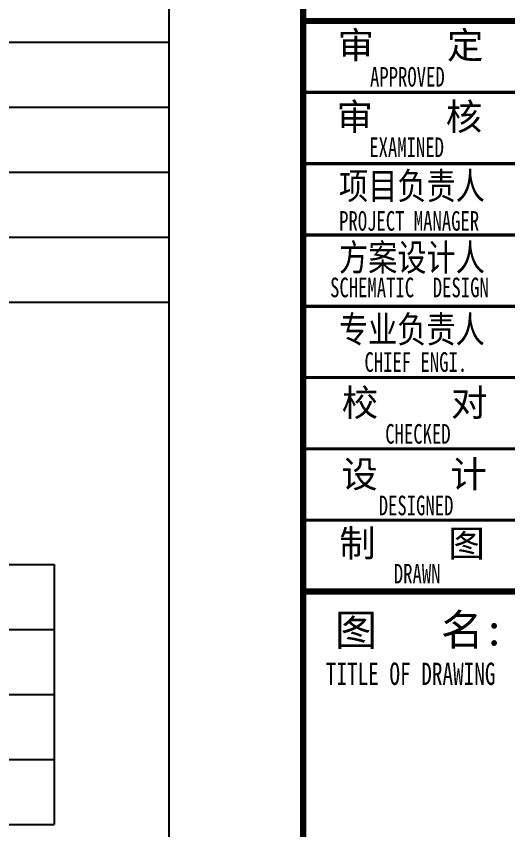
# Model space of a CAD drawing. Extents: x 2803505 to 5851001, y -1372902 to 24339.
# Drawn here: x 3349740 to 3355256, y -624726 to -615600 of the extents above; entities that cross this region are included whole.
import ezdxf
from ezdxf.enums import TextEntityAlignment as Align

# ---------------------------------------------------------------- set-up
doc = ezdxf.new("R2010")
doc.units = 0
doc.header["$LTSCALE"] = 1000
doc.header["$MEASUREMENT"] = 0
for name, color, linetype in [('!!电气', 1, 'CONTINUOUS'), ('TEL_TEXT', 7, 'CONTINUOUS'), ('图签文字', 4, 'CONTINUOUS')]:
    doc.layers.add(name, color=color, linetype=linetype)
doc.layers.add('图框', color=147, linetype='CONTINUOUS', lineweight=20)
doc.styles.add('建筑图签-1', font='simhei.ttf', dxfattribs={"width": 0.7})

# ---------------------------------------------------------------- blocks, each defined once
blk = doc.blocks.new('A$C56DE0068')
at = {"layer": '图框'}
for points, const_width in [([(0, 0), (0, 40000)], 70), ([(7000, 13200.3), (0, 13200.3)], 70), ([(0, 13200.3), (7000, 13200.3)], 70), ([(0, 12400.3), (7000, 12400.3)], 35), ([(0, 11600.3), (7000, 11600.3)], 35), ([(0, 10800.3), (7000, 10800.3)], 35), ([(0, 10000.3), (7000, 10000.3)], 35), ([(0, 9200.3), (7000, 9200.3)], 35), ([(0, 8400.3), (7000, 8400.3)], 35), ([(0, 7600.3), (7000, 7600.3)], 35), ([(0, 6800.3), (7000, 6800.3)], 70)]:
    blk.add_lwpolyline(points, dxfattribs=dict(at, const_width=const_width))
at = {"layer": '图签文字', "color": 7, "style": '建筑图签-1'}
for s, height, p in [('审    定', 300, (387.7, 12779.2)), ('审    核', 300, (374.6, 11976.9)), ('校    对', 300, (433.3, 8768.2)), ('设    计', 300, (427.9, 7966.5)), ('制    图', 300, (404.9, 7191.7)), ('图   名:', 350, (355.3, 6195.2))]:
    blk.add_text(s, height=height, dxfattribs=at).set_placement(p)
at = {"layer": '图签文字', "style": '建筑图签-1', "width": 0.7}
for s, height, p in [('APPROVED ', 220, (750.6, 12464.7)), ('EXAMINED  ', 220, (742, 11674.2, -1799)), ('PROJECT MANAGER', 220, (403.9, 10848, -1799)), ('SCHEMATIC  DESIGN', 220, (302.6, 10101.4, -1799)), ('TITLE OF DRAWING', 250, (254, 5752.5))]:
    blk.add_text(s, height=height, dxfattribs=at).set_placement(p)
at = {"layer": '图签文字', "color": 7, "style": '建筑图签-1', "width": 0.8}
for s, p in [('项目负责人', (402.5, 11200.7)), ('方案设计人', (402.5, 10398.1)), ('专业负责人', (401.2, 9591.6))]:
    blk.add_text(s, height=300, dxfattribs=at).set_placement(p)
at = {"layer": '图签文字', "style": '建筑图签-1', "width": 0.7}
for s, p in [('CHIEF ENGI.', (1264.5, 9374.8)), ('CHECKED  ', (1393, 8568.8)), ('DESIGNED ', (1319.6, 7765.5)), (' DRAWN   ', (1384.6, 7000.5))]:
    blk.add_text(s, height=220, dxfattribs=at).set_placement(p, align=Align.MIDDLE)

msp = doc.modelspace()

# ---------------------------------------------------------------- linework, layer by layer
at = {"layer": 'TEL_TEXT'}
for p, q in [((3330516.4, -621749.9), (3350163.9, -621749.9)), ((3350163.9, -621749.9), (3350163.9, -624665.9)), ((3345159, -622478.9), (3350163.9, -622478.9)), ((3330516.4, -623207.9), (3350163.9, -623207.9)), ((3330516.4, -623207.9), (3350163.9, -623207.9)), ((3330516.4, -623936.9), (3350163.9, -623936.9)), ((3330516.4, -624665.9), (3350163.9, -624665.9))]:
    msp.add_line(p, q, dxfattribs=at)
for points in [[(3329472.4, -591833), (3329472.4, -627093.4), (3351456.8, -627093.4), (3351456.8, -591833)], [(3329472.4, -615890), (3351456.8, -615890)], [(3329472.4, -616619), (3351456.8, -616619)], [(3329472.4, -617348), (3351456.8, -617348)], [(3329472.4, -618077), (3351456.8, -618077)], [(3329472.4, -618806), (3351456.8, -618806)]]:
    msp.add_lwpolyline(points, dxfattribs=at)

# ---------------------------------------------------------------- block references
at = {"layer": '!!电气'}
msp.add_blockref('A$C56DE0068', (3352959.5, -628853.6), dxfattribs=at)

doc.saveas('drawing.dxf')
